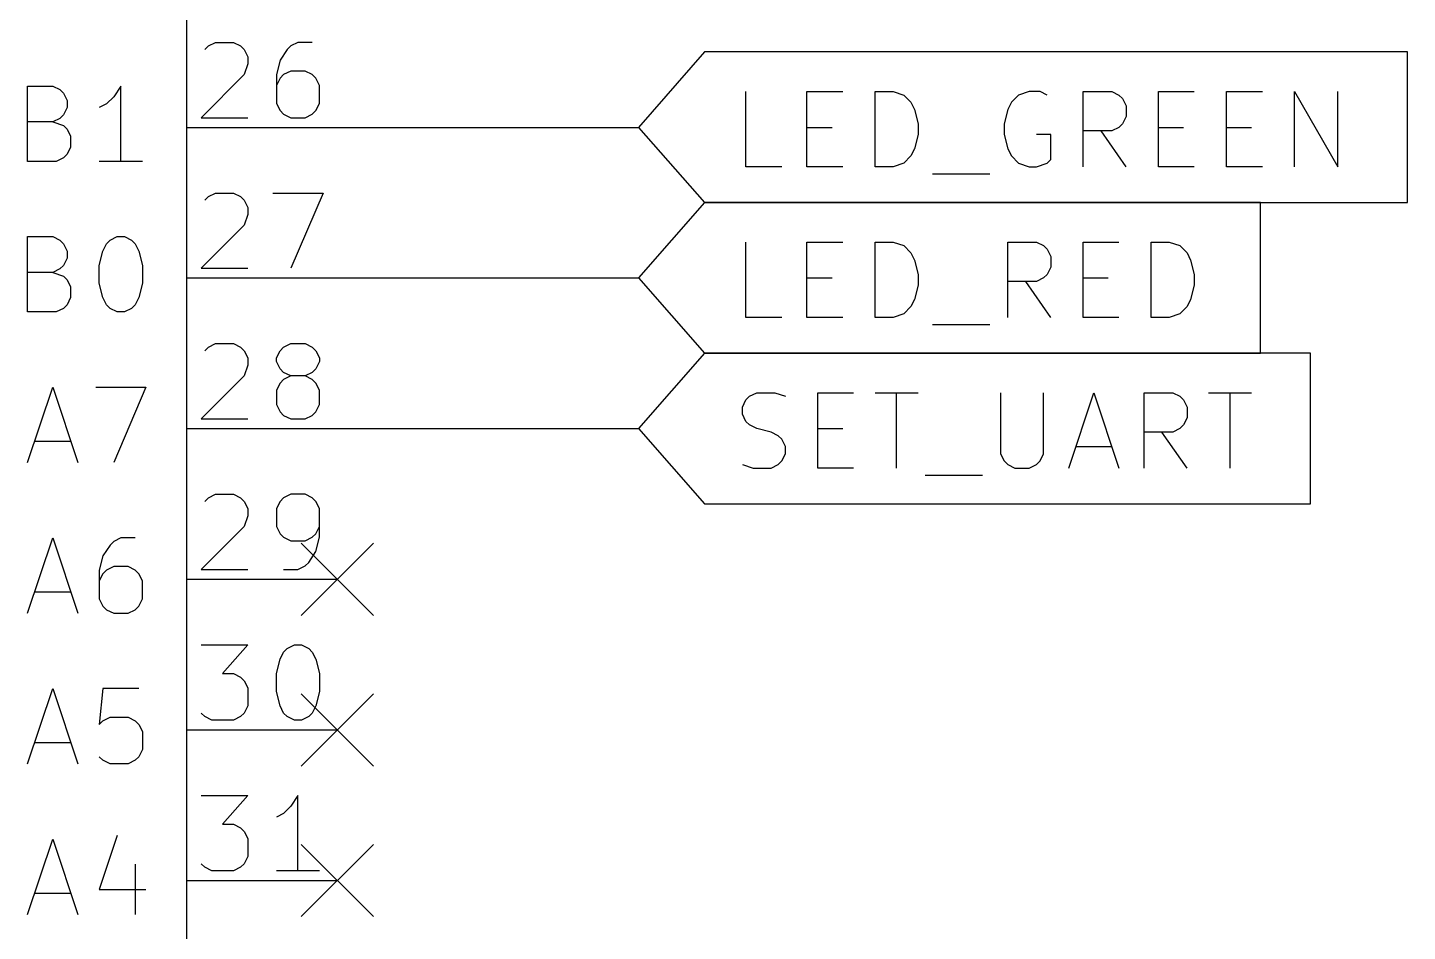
# Model space of a CAD drawing. Extents: x -4.8 to 16.7, y -9.4 to 5.7.
# Drawn here: x 12.927 to 14.988, y -0.681 to 0.669 of the extents above; entities that cross this region are included whole.
import ezdxf

# ---------------------------------------------------------------- set-up
doc = ezdxf.new("R2010")
doc.units = 0
doc.header["$MEASUREMENT"] = 0
for name, color, linetype in [('BLUE2', 5, 'CONTINUOUS'), ('CYAN2', 4, 'CONTINUOUS'), ('RED2', 1, 'CONTINUOUS'), ('RED3', 11, 'CONTINUOUS')]:
    doc.layers.add(name, color=color, linetype=linetype)
doc.layers.add('GREEN3', color=91, linetype='CONTINUOUS', lineweight=30)

msp = doc.modelspace()

# ---------------------------------------------------------------- linework, layer by layer
at = {"layer": 'BLUE2', "linetype": 'Continuous'}
for p, q in [((13.3358, -0.1007), (13.4438, -0.2087)), ((13.4438, -0.1007), (13.3358, -0.2087)), ((13.3358, -0.3257), (13.4438, -0.4337)), ((13.4438, -0.3257), (13.3358, -0.4337)), ((13.3358, -0.5507), (13.4438, -0.6587)), ((13.4438, -0.5507), (13.3358, -0.6587))]:
    msp.add_line(p, q, dxfattribs=at)
at = {"layer": 'CYAN2', "linetype": 'Continuous'}
for p, q in [((12.927, 0.4695), (12.927, 0.582)), ((12.927, 0.582), (12.9645, 0.582)), ((12.927, 0.4695), (12.927, 0.582)), ((12.927, 0.582), (12.9645, 0.582)), ((12.9645, 0.582), (12.9752, 0.5766)), ((12.9645, 0.582), (12.9752, 0.5766)), ((13.0663, 0.582), (13.0556, 0.5659)), ((13.0663, 0.582), (13.0556, 0.5659)), ((13.0663, 0.4695), (13.0663, 0.582)), ((13.0663, 0.4695), (13.0663, 0.582)), ((12.9752, 0.5766), (12.9805, 0.5712)), ((12.9752, 0.5766), (12.9805, 0.5712)), ((12.9805, 0.5712), (12.9859, 0.5605)), ((12.9805, 0.5712), (12.9859, 0.5605)), ((12.9859, 0.5605), (12.9859, 0.5498)), ((12.9859, 0.5605), (12.9859, 0.5498)), ((13.0556, 0.5659), (13.0449, 0.5552)), ((13.0556, 0.5659), (13.0449, 0.5552)), ((12.9805, 0.5391), (12.9752, 0.5337)), ((12.9805, 0.5391), (12.9752, 0.5337)), ((12.9859, 0.5498), (12.9805, 0.5391)), ((12.9859, 0.5498), (12.9805, 0.5391)), ((13.0449, 0.5552), (13.0341, 0.5498)), ((13.0449, 0.5552), (13.0341, 0.5498)), ((12.9645, 0.5284), (12.927, 0.5284)), ((12.9645, 0.5284), (12.927, 0.5284)), ((12.9752, 0.5337), (12.9645, 0.5284)), ((12.9752, 0.5337), (12.9645, 0.5284)), ((12.9645, 0.5284), (12.9805, 0.523)), ((12.9645, 0.5284), (12.9805, 0.523)), ((12.9805, 0.523), (12.9859, 0.5177)), ((12.9805, 0.523), (12.9859, 0.5177)), ((12.9859, 0.5177), (12.9913, 0.507)), ((12.9859, 0.5177), (12.9913, 0.507)), ((12.9913, 0.507), (12.9913, 0.4909)), ((12.9913, 0.507), (12.9913, 0.4909)), ((12.9805, 0.4748), (12.9698, 0.4695)), ((12.9805, 0.4748), (12.9698, 0.4695)), ((12.9859, 0.4802), (12.9805, 0.4748)), ((12.9859, 0.4802), (12.9805, 0.4748)), ((12.9913, 0.4909), (12.9859, 0.4802)), ((12.9913, 0.4909), (12.9859, 0.4802)), ((12.9698, 0.4695), (12.927, 0.4695)), ((12.9698, 0.4695), (12.927, 0.4695)), ((13.0984, 0.4695), (13.0341, 0.4695)), ((13.0984, 0.4695), (13.0341, 0.4695)), ((12.927, 0.2445), (12.927, 0.357)), ((12.927, 0.357), (12.9645, 0.357)), ((12.927, 0.2445), (12.927, 0.357)), ((12.927, 0.357), (12.9645, 0.357)), ((12.9645, 0.357), (12.9752, 0.3516)), ((12.9645, 0.357), (12.9752, 0.3516)), ((12.9752, 0.3516), (12.9805, 0.3462)), ((12.9752, 0.3516), (12.9805, 0.3462)), ((13.0449, 0.3462), (13.0502, 0.3516)), ((13.0449, 0.3462), (13.0502, 0.3516)), ((13.0502, 0.3516), (13.0609, 0.357)), ((13.0502, 0.3516), (13.0609, 0.357)), ((13.0609, 0.357), (13.0716, 0.357)), ((13.0609, 0.357), (13.0716, 0.357)), ((13.0716, 0.357), (13.0823, 0.3516)), ((13.0716, 0.357), (13.0823, 0.3516)), ((13.0823, 0.3516), (13.0877, 0.3462)), ((13.0823, 0.3516), (13.0877, 0.3462)), ((12.9805, 0.3462), (12.9859, 0.3355)), ((12.9805, 0.3462), (12.9859, 0.3355)), ((12.9859, 0.3355), (12.9859, 0.3248)), ((12.9859, 0.3355), (12.9859, 0.3248)), ((13.0341, 0.3141), (13.0395, 0.3355)), ((13.0341, 0.3141), (13.0395, 0.3355)), ((13.0395, 0.3355), (13.0449, 0.3462)), ((13.0395, 0.3355), (13.0449, 0.3462)), ((13.0877, 0.3462), (13.093, 0.3355)), ((13.0877, 0.3462), (13.093, 0.3355)), ((13.093, 0.3355), (13.0984, 0.3141)), ((13.093, 0.3355), (13.0984, 0.3141)), ((12.9805, 0.3141), (12.9752, 0.3087)), ((12.9805, 0.3141), (12.9752, 0.3087)), ((12.9859, 0.3248), (12.9805, 0.3141)), ((12.9859, 0.3248), (12.9805, 0.3141)), ((13.0341, 0.2873), (13.0341, 0.3141)), ((13.0341, 0.2873), (13.0341, 0.3141)), ((13.0984, 0.3141), (13.0984, 0.2873)), ((13.0984, 0.3141), (13.0984, 0.2873)), ((12.9645, 0.3034), (12.927, 0.3034)), ((12.9645, 0.3034), (12.927, 0.3034)), ((12.9752, 0.3087), (12.9645, 0.3034)), ((12.9752, 0.3087), (12.9645, 0.3034)), ((12.9645, 0.3034), (12.9805, 0.298)), ((12.9645, 0.3034), (12.9805, 0.298)), ((12.9805, 0.298), (12.9859, 0.2927)), ((12.9805, 0.298), (12.9859, 0.2927)), ((12.9859, 0.2927), (12.9913, 0.282)), ((12.9859, 0.2927), (12.9913, 0.282)), ((12.9913, 0.282), (12.9913, 0.2659)), ((12.9913, 0.282), (12.9913, 0.2659)), ((13.0395, 0.2659), (13.0341, 0.2873)), ((13.0395, 0.2659), (13.0341, 0.2873)), ((13.0984, 0.2873), (13.093, 0.2659)), ((13.0984, 0.2873), (13.093, 0.2659)), ((12.9805, 0.2498), (12.9698, 0.2445)), ((12.9805, 0.2498), (12.9698, 0.2445)), ((12.9859, 0.2552), (12.9805, 0.2498)), ((12.9859, 0.2552), (12.9805, 0.2498)), ((12.9913, 0.2659), (12.9859, 0.2552)), ((12.9913, 0.2659), (12.9859, 0.2552)), ((13.0449, 0.2552), (13.0395, 0.2659)), ((13.0449, 0.2552), (13.0395, 0.2659)), ((13.0502, 0.2498), (13.0449, 0.2552)), ((13.0502, 0.2498), (13.0449, 0.2552)), ((13.0609, 0.2445), (13.0502, 0.2498)), ((13.0609, 0.2445), (13.0502, 0.2498)), ((13.0823, 0.2498), (13.0716, 0.2445)), ((13.0823, 0.2498), (13.0716, 0.2445)), ((13.0877, 0.2552), (13.0823, 0.2498)), ((13.0877, 0.2552), (13.0823, 0.2498)), ((13.093, 0.2659), (13.0877, 0.2552)), ((13.093, 0.2659), (13.0877, 0.2552)), ((12.9698, 0.2445), (12.927, 0.2445)), ((12.9698, 0.2445), (12.927, 0.2445)), ((13.0716, 0.2445), (13.0609, 0.2445)), ((13.0716, 0.2445), (13.0609, 0.2445)), ((12.927, 0.0195), (12.9645, 0.132)), ((12.927, 0.0195), (12.9645, 0.132)), ((12.9645, 0.132), (13.002, 0.0195)), ((12.9645, 0.132), (13.002, 0.0195)), ((13.0288, 0.132), (13.1038, 0.132)), ((13.0288, 0.132), (13.1038, 0.132)), ((13.1038, 0.132), (13.0556, 0.0195)), ((13.1038, 0.132), (13.0556, 0.0195)), ((12.9377, 0.0516), (12.9913, 0.0516)), ((12.9377, 0.0516), (12.9913, 0.0516)), ((12.927, -0.2055), (12.9645, -0.093)), ((12.927, -0.2055), (12.9645, -0.093)), ((12.9645, -0.093), (13.002, -0.2055)), ((12.9645, -0.093), (13.002, -0.2055)), ((13.0556, -0.0984), (13.0502, -0.1038)), ((13.0556, -0.0984), (13.0502, -0.1038)), ((13.0663, -0.093), (13.0556, -0.0984)), ((13.0663, -0.093), (13.0556, -0.0984)), ((13.0877, -0.093), (13.0663, -0.093)), ((13.0877, -0.093), (13.0663, -0.093)), ((13.0395, -0.1198), (13.0341, -0.1413)), ((13.0395, -0.1198), (13.0341, -0.1413)), ((13.0502, -0.1038), (13.0395, -0.1198)), ((13.0502, -0.1038), (13.0395, -0.1198)), ((13.0341, -0.1413), (13.0341, -0.1841)), ((13.0341, -0.1413), (13.0341, -0.1841)), ((13.0449, -0.1413), (13.0395, -0.1466)), ((13.0449, -0.1413), (13.0395, -0.1466)), ((13.0556, -0.1359), (13.0449, -0.1413)), ((13.0556, -0.1359), (13.0449, -0.1413)), ((13.077, -0.1359), (13.0556, -0.1359)), ((13.077, -0.1359), (13.0556, -0.1359)), ((13.0877, -0.1413), (13.077, -0.1359)), ((13.0877, -0.1413), (13.077, -0.1359)), ((13.093, -0.1466), (13.0877, -0.1413)), ((13.093, -0.1466), (13.0877, -0.1413)), ((13.0395, -0.1466), (13.0341, -0.1573)), ((13.0395, -0.1466), (13.0341, -0.1573)), ((13.0984, -0.1573), (13.093, -0.1466)), ((13.0984, -0.1573), (13.093, -0.1466)), ((13.0984, -0.1841), (13.0984, -0.1573)), ((13.0984, -0.1841), (13.0984, -0.1573)), ((12.9377, -0.1734), (12.9913, -0.1734)), ((12.9377, -0.1734), (12.9913, -0.1734)), ((13.0341, -0.1841), (13.0395, -0.1948)), ((13.0341, -0.1841), (13.0395, -0.1948)), ((13.093, -0.1948), (13.0984, -0.1841)), ((13.093, -0.1948), (13.0984, -0.1841)), ((13.0395, -0.1948), (13.0449, -0.2002)), ((13.0395, -0.1948), (13.0449, -0.2002)), ((13.0449, -0.2002), (13.0556, -0.2055)), ((13.0449, -0.2002), (13.0556, -0.2055)), ((13.0556, -0.2055), (13.077, -0.2055)), ((13.0556, -0.2055), (13.077, -0.2055)), ((13.077, -0.2055), (13.0877, -0.2002)), ((13.077, -0.2055), (13.0877, -0.2002)), ((13.0877, -0.2002), (13.093, -0.1948)), ((13.0877, -0.2002), (13.093, -0.1948)), ((12.927, -0.4305), (12.9645, -0.318)), ((12.927, -0.4305), (12.9645, -0.318)), ((12.9645, -0.318), (13.002, -0.4305)), ((12.9645, -0.318), (13.002, -0.4305)), ((13.0395, -0.318), (13.0341, -0.3716)), ((13.0395, -0.318), (13.0341, -0.3716)), ((13.093, -0.318), (13.0395, -0.318)), ((13.093, -0.318), (13.0395, -0.318)), ((13.0341, -0.3716), (13.0395, -0.3663)), ((13.0341, -0.3716), (13.0395, -0.3663)), ((13.0395, -0.3663), (13.0502, -0.3609)), ((13.0395, -0.3663), (13.0502, -0.3609)), ((13.0502, -0.3609), (13.077, -0.3609)), ((13.0502, -0.3609), (13.077, -0.3609)), ((13.077, -0.3609), (13.0877, -0.3663)), ((13.077, -0.3609), (13.0877, -0.3663)), ((13.0877, -0.3663), (13.093, -0.3716)), ((13.0877, -0.3663), (13.093, -0.3716)), ((13.093, -0.3716), (13.0984, -0.3823)), ((13.093, -0.3716), (13.0984, -0.3823)), ((13.0984, -0.3823), (13.0984, -0.4091)), ((13.0984, -0.3823), (13.0984, -0.4091)), ((12.9377, -0.3984), (12.9913, -0.3984)), ((12.9377, -0.3984), (12.9913, -0.3984)), ((13.0984, -0.4091), (13.093, -0.4198)), ((13.0984, -0.4091), (13.093, -0.4198)), ((13.0395, -0.4252), (13.0341, -0.4198)), ((13.0395, -0.4252), (13.0341, -0.4198)), ((13.0502, -0.4305), (13.0395, -0.4252)), ((13.0502, -0.4305), (13.0395, -0.4252)), ((13.077, -0.4305), (13.0502, -0.4305)), ((13.077, -0.4305), (13.0502, -0.4305)), ((13.0877, -0.4252), (13.077, -0.4305)), ((13.0877, -0.4252), (13.077, -0.4305)), ((13.093, -0.4198), (13.0877, -0.4252)), ((13.093, -0.4198), (13.0877, -0.4252)), ((12.927, -0.6555), (12.9645, -0.543)), ((12.927, -0.6555), (12.9645, -0.543)), ((12.9645, -0.543), (13.002, -0.6555)), ((12.9645, -0.543), (13.002, -0.6555)), ((13.0609, -0.5377), (13.0341, -0.618)), ((13.0609, -0.5377), (13.0341, -0.618)), ((13.0877, -0.5805), (13.0877, -0.6555)), ((13.0877, -0.5805), (13.0877, -0.6555)), ((13.0341, -0.618), (13.1038, -0.618)), ((13.0341, -0.618), (13.1038, -0.618)), ((12.9377, -0.6234), (12.9913, -0.6234)), ((12.9377, -0.6234), (12.9913, -0.6234))]:
    msp.add_line(p, q, dxfattribs=at)
at = {"layer": 'GREEN3', "linetype": 'Continuous'}
for p, q in [((13.3898, 0.5203), (13.8398, 0.5203)), ((13.3898, 0.2953), (13.8398, 0.2953)), ((13.3898, 0.0703), (13.8398, 0.0703))]:
    msp.add_line(p, q, dxfattribs=at)
at = {"layer": 'RED2', "linetype": 'Continuous'}
for p, q in [((13.1648, -2.7422), (13.1648, 1.8703)), ((13.9383, 0.6329), (13.8398, 0.5203)), ((14.9883, 0.6329), (13.9383, 0.6329)), ((14.9883, 0.5203), (14.9883, 0.6329)), ((14.0002, 0.4614), (14.0002, 0.5739)), ((14.0913, 0.4614), (14.0913, 0.5739)), ((14.0913, 0.5739), (14.1449, 0.5739)), ((14.1931, 0.4614), (14.1931, 0.5739)), ((14.1931, 0.5739), (14.2199, 0.5739)), ((14.2199, 0.5739), (14.2359, 0.5686)), ((14.2359, 0.5686), (14.2466, 0.5579)), ((14.2466, 0.5579), (14.252, 0.5471)), ((14.3967, 0.5579), (14.3913, 0.5471)), ((14.4074, 0.5686), (14.3967, 0.5579)), ((14.4235, 0.5739), (14.4074, 0.5686)), ((14.4395, 0.5739), (14.4235, 0.5739)), ((14.4502, 0.5686), (14.4395, 0.5739)), ((14.5038, 0.4614), (14.5038, 0.5739)), ((14.5038, 0.5739), (14.5467, 0.5739)), ((14.5467, 0.5739), (14.5574, 0.5686)), ((14.5574, 0.5686), (14.5627, 0.5632)), ((14.5627, 0.5632), (14.5681, 0.5525)), ((14.6163, 0.4614), (14.6163, 0.5739)), ((14.6163, 0.5739), (14.6699, 0.5739)), ((14.7181, 0.4614), (14.7181, 0.5739)), ((14.7181, 0.5739), (14.7717, 0.5739)), ((14.8199, 0.4614), (14.8199, 0.5739)), ((14.8199, 0.5739), (14.8842, 0.4614)), ((14.8842, 0.4614), (14.8842, 0.5739)), ((14.252, 0.5471), (14.2574, 0.5257)), ((14.3913, 0.5471), (14.3859, 0.5257)), ((14.5681, 0.5364), (14.5627, 0.5257)), ((14.5681, 0.5525), (14.5681, 0.5364)), ((13.1648, 0.5203), (13.3898, 0.5203)), ((13.1648, 0.5203), (13.3898, 0.5203)), ((13.8398, 0.5203), (13.9383, 0.4078)), ((14.0913, 0.5203), (14.1288, 0.5203)), ((14.2574, 0.5257), (14.2574, 0.5096)), ((14.3859, 0.5257), (14.3859, 0.5096)), ((14.5574, 0.5203), (14.5467, 0.515)), ((14.5627, 0.5257), (14.5574, 0.5203)), ((14.6163, 0.5203), (14.6538, 0.5203)), ((14.7181, 0.5203), (14.7556, 0.5203)), ((14.9883, 0.4078), (14.9883, 0.5203)), ((14.2574, 0.5096), (14.252, 0.4882)), ((14.3859, 0.5096), (14.3913, 0.4882)), ((14.4556, 0.5096), (14.4342, 0.5096)), ((14.4556, 0.4721), (14.4556, 0.5096)), ((14.5467, 0.515), (14.5038, 0.515)), ((14.5681, 0.4614), (14.5306, 0.515)), ((14.2466, 0.4775), (14.2359, 0.4668)), ((14.252, 0.4882), (14.2466, 0.4775)), ((14.3913, 0.4882), (14.3967, 0.4775)), ((14.3967, 0.4775), (14.4074, 0.4668)), ((14.0538, 0.4614), (14.0002, 0.4614)), ((14.1449, 0.4614), (14.0913, 0.4614)), ((14.2199, 0.4614), (14.1931, 0.4614)), ((14.2359, 0.4668), (14.2199, 0.4614)), ((14.4074, 0.4668), (14.4235, 0.4614)), ((14.4235, 0.4614), (14.4342, 0.4614)), ((14.4342, 0.4614), (14.4502, 0.4668)), ((14.4502, 0.4668), (14.4556, 0.4721)), ((14.6699, 0.4614), (14.6163, 0.4614)), ((14.7717, 0.4614), (14.7181, 0.4614)), ((14.2788, 0.4507), (14.3645, 0.4507)), ((13.9383, 0.4079), (13.8398, 0.2953)), ((14.7687, 0.4079), (13.9383, 0.4079)), ((13.9383, 0.4078), (14.9883, 0.4078)), ((14.7687, 0.2953), (14.7687, 0.4079)), ((14.0002, 0.2364), (14.0002, 0.3489)), ((14.0913, 0.2364), (14.0913, 0.3489)), ((14.0913, 0.3489), (14.1449, 0.3489)), ((14.1931, 0.2364), (14.1931, 0.3489)), ((14.1931, 0.3489), (14.2199, 0.3489)), ((14.2199, 0.3489), (14.2359, 0.3436)), ((14.2359, 0.3436), (14.2466, 0.3329)), ((14.2466, 0.3329), (14.252, 0.3221)), ((14.3913, 0.2364), (14.3913, 0.3489)), ((14.3913, 0.3489), (14.4342, 0.3489)), ((14.4342, 0.3489), (14.4449, 0.3436)), ((14.4449, 0.3436), (14.4502, 0.3382)), ((14.4502, 0.3382), (14.4556, 0.3275)), ((14.5038, 0.2364), (14.5038, 0.3489)), ((14.5038, 0.3489), (14.5574, 0.3489)), ((14.6056, 0.2364), (14.6056, 0.3489)), ((14.6056, 0.3489), (14.6324, 0.3489)), ((14.6324, 0.3489), (14.6485, 0.3436)), ((14.6485, 0.3436), (14.6592, 0.3329)), ((14.6592, 0.3329), (14.6645, 0.3221)), ((14.252, 0.3221), (14.2574, 0.3007)), ((14.4556, 0.3114), (14.4502, 0.3007)), ((14.4556, 0.3275), (14.4556, 0.3114)), ((14.6645, 0.3221), (14.6699, 0.3007)), ((13.1648, 0.2953), (13.3898, 0.2953)), ((13.1648, 0.2953), (13.3898, 0.2953)), ((13.8398, 0.2953), (13.9383, 0.1828)), ((14.0913, 0.2953), (14.1288, 0.2953)), ((14.2574, 0.3007), (14.2574, 0.2846)), ((14.4342, 0.29), (14.3913, 0.29)), ((14.4556, 0.2364), (14.4181, 0.29)), ((14.4449, 0.2953), (14.4342, 0.29)), ((14.4502, 0.3007), (14.4449, 0.2953)), ((14.5038, 0.2953), (14.5413, 0.2953)), ((14.6699, 0.3007), (14.6699, 0.2846)), ((14.7687, 0.1828), (14.7687, 0.2953)), ((14.2574, 0.2846), (14.252, 0.2632)), ((14.6699, 0.2846), (14.6645, 0.2632)), ((14.2466, 0.2525), (14.2359, 0.2418)), ((14.252, 0.2632), (14.2466, 0.2525)), ((14.6592, 0.2525), (14.6485, 0.2418)), ((14.6645, 0.2632), (14.6592, 0.2525)), ((14.0538, 0.2364), (14.0002, 0.2364)), ((14.1449, 0.2364), (14.0913, 0.2364)), ((14.2199, 0.2364), (14.1931, 0.2364)), ((14.2359, 0.2418), (14.2199, 0.2364)), ((14.5574, 0.2364), (14.5038, 0.2364)), ((14.6324, 0.2364), (14.6056, 0.2364)), ((14.6485, 0.2418), (14.6324, 0.2364)), ((14.2788, 0.2257), (14.3645, 0.2257)), ((13.9383, 0.1829), (13.8398, 0.0703)), ((14.8437, 0.1829), (13.9383, 0.1829)), ((13.9383, 0.1828), (14.7687, 0.1828)), ((14.8437, 0.0703), (14.8437, 0.1829)), ((14.0056, 0.1186), (14.0163, 0.1239)), ((14.0163, 0.1239), (14.0431, 0.1239)), ((14.0431, 0.1239), (14.0592, 0.1186)), ((14.1074, 0.0114), (14.1074, 0.1239)), ((14.1074, 0.1239), (14.1609, 0.1239)), ((14.1931, 0.1239), (14.2574, 0.1239)), ((14.2252, 0.0114), (14.2252, 0.1239)), ((14.3806, 0.1239), (14.3806, 0.0328)), ((14.4449, 0.0328), (14.4449, 0.1239)), ((14.4824, 0.0114), (14.5199, 0.1239)), ((14.5199, 0.1239), (14.5574, 0.0114)), ((14.5949, 0.0114), (14.5949, 0.1239)), ((14.5949, 0.1239), (14.6377, 0.1239)), ((14.6377, 0.1239), (14.6485, 0.1186)), ((14.6913, 0.1239), (14.7556, 0.1239)), ((14.7234, 0.0114), (14.7234, 0.1239)), ((13.9949, 0.1025), (14.0002, 0.1132)), ((14.0002, 0.1132), (14.0056, 0.1186)), ((14.6485, 0.1186), (14.6538, 0.1132)), ((14.6538, 0.1132), (14.6592, 0.1025)), ((13.9949, 0.0918), (13.9949, 0.1025)), ((14.0002, 0.0811), (13.9949, 0.0918)), ((14.6592, 0.0864), (14.6538, 0.0757)), ((14.6592, 0.1025), (14.6592, 0.0864)), ((13.1648, 0.0703), (13.3898, 0.0703)), ((13.1648, 0.0703), (13.3898, 0.0703)), ((13.8398, 0.0703), (13.9383, -0.0422)), ((14.0056, 0.0757), (14.0002, 0.0811)), ((14.0163, 0.0703), (14.0056, 0.0757)), ((14.0377, 0.065), (14.0163, 0.0703)), ((14.0484, 0.0596), (14.0377, 0.065)), ((14.1074, 0.0703), (14.1449, 0.0703)), ((14.6377, 0.065), (14.5949, 0.065)), ((14.6592, 0.0114), (14.6217, 0.065)), ((14.6485, 0.0703), (14.6377, 0.065)), ((14.6538, 0.0757), (14.6485, 0.0703)), ((14.8437, -0.0422), (14.8437, 0.0703)), ((14.0538, 0.0543), (14.0484, 0.0596)), ((14.0592, 0.0435), (14.0538, 0.0543)), ((14.0592, 0.0328), (14.0592, 0.0435)), ((14.4931, 0.0435), (14.5467, 0.0435)), ((14.0484, 0.0168), (14.0538, 0.0221)), ((14.0538, 0.0221), (14.0592, 0.0328)), ((14.3806, 0.0328), (14.3859, 0.0221)), ((14.3859, 0.0221), (14.3913, 0.0168)), ((14.4342, 0.0168), (14.4395, 0.0221)), ((14.4395, 0.0221), (14.4449, 0.0328)), ((13.9949, 0.0168), (14.0109, 0.0114)), ((14.0109, 0.0114), (14.0377, 0.0114)), ((14.0377, 0.0114), (14.0484, 0.0168)), ((14.1609, 0.0114), (14.1074, 0.0114)), ((14.2681, 0.0007), (14.3538, 0.0007)), ((14.3913, 0.0168), (14.402, 0.0114)), ((14.402, 0.0114), (14.4235, 0.0114)), ((14.4235, 0.0114), (14.4342, 0.0168)), ((13.9383, -0.0422), (14.8437, -0.0422)), ((13.1648, -0.1547), (13.3898, -0.1547)), ((13.1648, -0.1547), (13.3898, -0.1547)), ((13.1648, -0.3797), (13.3898, -0.3797)), ((13.1648, -0.3797), (13.3898, -0.3797)), ((13.1648, -0.6047), (13.3898, -0.6047)), ((13.1648, -0.6047), (13.3898, -0.6047))]:
    msp.add_line(p, q, dxfattribs=at)
at = {"layer": 'RED3', "linetype": 'Continuous'}
for p, q in [((13.1916, 0.6365), (13.197, 0.6418)), ((13.1916, 0.6365), (13.197, 0.6418)), ((13.197, 0.6418), (13.2077, 0.6472)), ((13.197, 0.6418), (13.2077, 0.6472)), ((13.2077, 0.6472), (13.2345, 0.6472)), ((13.2077, 0.6472), (13.2345, 0.6472)), ((13.2345, 0.6472), (13.2452, 0.6418)), ((13.2345, 0.6472), (13.2452, 0.6418)), ((13.2452, 0.6418), (13.2505, 0.6365)), ((13.2452, 0.6418), (13.2505, 0.6365)), ((13.3202, 0.6418), (13.3149, 0.6365)), ((13.3202, 0.6418), (13.3149, 0.6365)), ((13.3309, 0.6472), (13.3202, 0.6418)), ((13.3309, 0.6472), (13.3202, 0.6418)), ((13.3523, 0.6472), (13.3309, 0.6472)), ((13.3523, 0.6472), (13.3309, 0.6472)), ((13.2505, 0.6365), (13.2559, 0.6258)), ((13.2505, 0.6365), (13.2559, 0.6258)), ((13.2559, 0.6258), (13.2559, 0.6151)), ((13.2559, 0.6258), (13.2559, 0.6151)), ((13.3041, 0.6204), (13.2988, 0.599)), ((13.3041, 0.6204), (13.2988, 0.599)), ((13.3149, 0.6365), (13.3041, 0.6204)), ((13.3149, 0.6365), (13.3041, 0.6204)), ((13.2505, 0.599), (13.1863, 0.5347)), ((13.2505, 0.599), (13.1863, 0.5347)), ((13.2559, 0.6151), (13.2505, 0.599)), ((13.2559, 0.6151), (13.2505, 0.599)), ((13.2988, 0.599), (13.2988, 0.5561)), ((13.2988, 0.599), (13.2988, 0.5561)), ((13.3095, 0.599), (13.3041, 0.5936)), ((13.3095, 0.599), (13.3041, 0.5936)), ((13.3202, 0.6043), (13.3095, 0.599)), ((13.3202, 0.6043), (13.3095, 0.599)), ((13.3416, 0.6043), (13.3202, 0.6043)), ((13.3416, 0.6043), (13.3202, 0.6043)), ((13.3523, 0.599), (13.3416, 0.6043)), ((13.3523, 0.599), (13.3416, 0.6043)), ((13.3577, 0.5936), (13.3523, 0.599)), ((13.3577, 0.5936), (13.3523, 0.599)), ((13.3041, 0.5936), (13.2988, 0.5829)), ((13.3041, 0.5936), (13.2988, 0.5829)), ((13.363, 0.5829), (13.3577, 0.5936)), ((13.363, 0.5829), (13.3577, 0.5936)), ((13.363, 0.5561), (13.363, 0.5829)), ((13.363, 0.5561), (13.363, 0.5829)), ((13.2988, 0.5561), (13.3041, 0.5454)), ((13.2988, 0.5561), (13.3041, 0.5454)), ((13.3041, 0.5454), (13.3095, 0.5401)), ((13.3041, 0.5454), (13.3095, 0.5401)), ((13.3095, 0.5401), (13.3202, 0.5347)), ((13.3095, 0.5401), (13.3202, 0.5347)), ((13.3416, 0.5347), (13.3523, 0.5401)), ((13.3416, 0.5347), (13.3523, 0.5401)), ((13.3523, 0.5401), (13.3577, 0.5454)), ((13.3523, 0.5401), (13.3577, 0.5454)), ((13.3577, 0.5454), (13.363, 0.5561)), ((13.3577, 0.5454), (13.363, 0.5561)), ((13.1863, 0.5347), (13.2559, 0.5347)), ((13.1863, 0.5347), (13.2559, 0.5347)), ((13.3202, 0.5347), (13.3416, 0.5347)), ((13.3202, 0.5347), (13.3416, 0.5347)), ((13.1916, 0.4115), (13.197, 0.4168)), ((13.1916, 0.4115), (13.197, 0.4168)), ((13.197, 0.4168), (13.2077, 0.4222)), ((13.197, 0.4168), (13.2077, 0.4222)), ((13.2077, 0.4222), (13.2345, 0.4222)), ((13.2077, 0.4222), (13.2345, 0.4222)), ((13.2345, 0.4222), (13.2452, 0.4168)), ((13.2345, 0.4222), (13.2452, 0.4168)), ((13.2452, 0.4168), (13.2505, 0.4115)), ((13.2452, 0.4168), (13.2505, 0.4115)), ((13.2934, 0.4222), (13.3684, 0.4222)), ((13.2934, 0.4222), (13.3684, 0.4222)), ((13.3684, 0.4222), (13.3202, 0.3097)), ((13.3684, 0.4222), (13.3202, 0.3097)), ((13.2505, 0.4115), (13.2559, 0.4008)), ((13.2505, 0.4115), (13.2559, 0.4008)), ((13.2559, 0.4008), (13.2559, 0.3901)), ((13.2559, 0.4008), (13.2559, 0.3901)), ((13.2505, 0.374), (13.1863, 0.3097)), ((13.2505, 0.374), (13.1863, 0.3097)), ((13.2559, 0.3901), (13.2505, 0.374)), ((13.2559, 0.3901), (13.2505, 0.374)), ((13.1863, 0.3097), (13.2559, 0.3097)), ((13.1863, 0.3097), (13.2559, 0.3097)), ((13.1916, 0.1865), (13.197, 0.1918)), ((13.1916, 0.1865), (13.197, 0.1918)), ((13.197, 0.1918), (13.2077, 0.1972)), ((13.197, 0.1918), (13.2077, 0.1972)), ((13.2077, 0.1972), (13.2345, 0.1972)), ((13.2077, 0.1972), (13.2345, 0.1972)), ((13.2345, 0.1972), (13.2452, 0.1918)), ((13.2345, 0.1972), (13.2452, 0.1918)), ((13.2452, 0.1918), (13.2505, 0.1865)), ((13.2452, 0.1918), (13.2505, 0.1865)), ((13.2505, 0.1865), (13.2559, 0.1758)), ((13.2505, 0.1865), (13.2559, 0.1758)), ((13.2988, 0.1758), (13.3041, 0.1865)), ((13.2988, 0.1758), (13.3041, 0.1865)), ((13.3041, 0.1865), (13.3095, 0.1918)), ((13.3041, 0.1865), (13.3095, 0.1918)), ((13.3095, 0.1918), (13.3202, 0.1972)), ((13.3095, 0.1918), (13.3202, 0.1972)), ((13.3202, 0.1972), (13.3416, 0.1972)), ((13.3202, 0.1972), (13.3416, 0.1972)), ((13.3416, 0.1972), (13.3523, 0.1918)), ((13.3416, 0.1972), (13.3523, 0.1918)), ((13.3523, 0.1918), (13.3577, 0.1865)), ((13.3523, 0.1918), (13.3577, 0.1865)), ((13.3577, 0.1865), (13.363, 0.1758)), ((13.3577, 0.1865), (13.363, 0.1758)), ((13.2559, 0.1651), (13.2505, 0.149)), ((13.2559, 0.1651), (13.2505, 0.149)), ((13.2559, 0.1758), (13.2559, 0.1651)), ((13.2559, 0.1758), (13.2559, 0.1651)), ((13.2988, 0.1704), (13.2988, 0.1758)), ((13.2988, 0.1704), (13.2988, 0.1758)), ((13.3041, 0.1597), (13.2988, 0.1704)), ((13.3041, 0.1597), (13.2988, 0.1704)), ((13.363, 0.1704), (13.3577, 0.1597)), ((13.363, 0.1704), (13.3577, 0.1597)), ((13.363, 0.1758), (13.363, 0.1704)), ((13.363, 0.1758), (13.363, 0.1704)), ((13.2505, 0.149), (13.1863, 0.0847)), ((13.2505, 0.149), (13.1863, 0.0847)), ((13.3095, 0.1543), (13.3041, 0.1597)), ((13.3095, 0.1543), (13.3041, 0.1597)), ((13.3202, 0.149), (13.3095, 0.1543)), ((13.3202, 0.149), (13.3095, 0.1543)), ((13.3202, 0.149), (13.3095, 0.1436)), ((13.3202, 0.149), (13.3095, 0.1436)), ((13.3416, 0.149), (13.3202, 0.149)), ((13.3416, 0.149), (13.3202, 0.149)), ((13.3523, 0.1543), (13.3416, 0.149)), ((13.3523, 0.1543), (13.3416, 0.149)), ((13.3523, 0.1436), (13.3416, 0.149)), ((13.3523, 0.1436), (13.3416, 0.149)), ((13.3577, 0.1597), (13.3523, 0.1543)), ((13.3577, 0.1597), (13.3523, 0.1543)), ((13.3041, 0.1383), (13.2988, 0.1276)), ((13.3041, 0.1383), (13.2988, 0.1276)), ((13.2988, 0.1276), (13.2988, 0.1061)), ((13.2988, 0.1276), (13.2988, 0.1061)), ((13.3095, 0.1436), (13.3041, 0.1383)), ((13.3095, 0.1436), (13.3041, 0.1383)), ((13.3577, 0.1383), (13.3523, 0.1436)), ((13.3577, 0.1383), (13.3523, 0.1436)), ((13.363, 0.1276), (13.3577, 0.1383)), ((13.363, 0.1276), (13.3577, 0.1383)), ((13.363, 0.1061), (13.363, 0.1276)), ((13.363, 0.1061), (13.363, 0.1276)), ((13.2988, 0.1061), (13.3041, 0.0954)), ((13.2988, 0.1061), (13.3041, 0.0954)), ((13.3577, 0.0954), (13.363, 0.1061)), ((13.3577, 0.0954), (13.363, 0.1061)), ((13.1863, 0.0847), (13.2559, 0.0847)), ((13.1863, 0.0847), (13.2559, 0.0847)), ((13.3041, 0.0954), (13.3095, 0.0901)), ((13.3041, 0.0954), (13.3095, 0.0901)), ((13.3095, 0.0901), (13.3202, 0.0847)), ((13.3095, 0.0901), (13.3202, 0.0847)), ((13.3202, 0.0847), (13.3416, 0.0847)), ((13.3202, 0.0847), (13.3416, 0.0847)), ((13.3416, 0.0847), (13.3523, 0.0901)), ((13.3416, 0.0847), (13.3523, 0.0901)), ((13.3523, 0.0901), (13.3577, 0.0954)), ((13.3523, 0.0901), (13.3577, 0.0954)), ((13.1916, -0.0385), (13.197, -0.0332)), ((13.1916, -0.0385), (13.197, -0.0332)), ((13.197, -0.0332), (13.2077, -0.0278)), ((13.197, -0.0332), (13.2077, -0.0278)), ((13.2077, -0.0278), (13.2345, -0.0278)), ((13.2077, -0.0278), (13.2345, -0.0278)), ((13.2345, -0.0278), (13.2452, -0.0332)), ((13.2345, -0.0278), (13.2452, -0.0332)), ((13.2452, -0.0332), (13.2505, -0.0385)), ((13.2452, -0.0332), (13.2505, -0.0385)), ((13.2505, -0.0385), (13.2559, -0.0492)), ((13.2505, -0.0385), (13.2559, -0.0492)), ((13.3041, -0.0385), (13.2988, -0.0492)), ((13.3041, -0.0385), (13.2988, -0.0492)), ((13.3095, -0.0332), (13.3041, -0.0385)), ((13.3095, -0.0332), (13.3041, -0.0385)), ((13.3202, -0.0278), (13.3095, -0.0332)), ((13.3202, -0.0278), (13.3095, -0.0332)), ((13.3416, -0.0278), (13.3202, -0.0278)), ((13.3416, -0.0278), (13.3202, -0.0278)), ((13.3523, -0.0332), (13.3416, -0.0278)), ((13.3523, -0.0332), (13.3416, -0.0278)), ((13.3577, -0.0385), (13.3523, -0.0332)), ((13.3577, -0.0385), (13.3523, -0.0332)), ((13.363, -0.0492), (13.3577, -0.0385)), ((13.363, -0.0492), (13.3577, -0.0385)), ((13.2559, -0.0599), (13.2505, -0.076)), ((13.2559, -0.0599), (13.2505, -0.076)), ((13.2559, -0.0492), (13.2559, -0.0599)), ((13.2559, -0.0492), (13.2559, -0.0599)), ((13.2988, -0.0492), (13.2988, -0.076)), ((13.2988, -0.0492), (13.2988, -0.076)), ((13.363, -0.0921), (13.363, -0.0492)), ((13.363, -0.0921), (13.363, -0.0492)), ((13.2505, -0.076), (13.1863, -0.1403)), ((13.2505, -0.076), (13.1863, -0.1403)), ((13.2988, -0.076), (13.3041, -0.0867)), ((13.2988, -0.076), (13.3041, -0.0867)), ((13.3577, -0.0867), (13.363, -0.076)), ((13.3577, -0.0867), (13.363, -0.076)), ((13.3041, -0.0867), (13.3095, -0.0921)), ((13.3041, -0.0867), (13.3095, -0.0921)), ((13.3095, -0.0921), (13.3202, -0.0974)), ((13.3095, -0.0921), (13.3202, -0.0974)), ((13.3202, -0.0974), (13.3416, -0.0974)), ((13.3202, -0.0974), (13.3416, -0.0974)), ((13.3416, -0.0974), (13.3523, -0.0921)), ((13.3416, -0.0974), (13.3523, -0.0921)), ((13.3523, -0.0921), (13.3577, -0.0867)), ((13.3523, -0.0921), (13.3577, -0.0867)), ((13.3577, -0.1135), (13.363, -0.0921)), ((13.3577, -0.1135), (13.363, -0.0921)), ((13.347, -0.1296), (13.3577, -0.1135)), ((13.347, -0.1296), (13.3577, -0.1135)), ((13.1863, -0.1403), (13.2559, -0.1403)), ((13.1863, -0.1403), (13.2559, -0.1403)), ((13.3095, -0.1403), (13.3309, -0.1403)), ((13.3095, -0.1403), (13.3309, -0.1403)), ((13.3309, -0.1403), (13.3416, -0.1349)), ((13.3309, -0.1403), (13.3416, -0.1349)), ((13.3416, -0.1349), (13.347, -0.1296)), ((13.3416, -0.1349), (13.347, -0.1296)), ((13.1863, -0.2528), (13.2559, -0.2528)), ((13.1863, -0.2528), (13.2559, -0.2528)), ((13.2559, -0.2528), (13.2184, -0.2957)), ((13.2559, -0.2528), (13.2184, -0.2957)), ((13.3041, -0.2742), (13.3095, -0.2635)), ((13.3041, -0.2742), (13.3095, -0.2635)), ((13.3095, -0.2635), (13.3149, -0.2582)), ((13.3095, -0.2635), (13.3149, -0.2582)), ((13.3149, -0.2582), (13.3256, -0.2528)), ((13.3149, -0.2582), (13.3256, -0.2528)), ((13.3256, -0.2528), (13.3363, -0.2528)), ((13.3256, -0.2528), (13.3363, -0.2528)), ((13.3363, -0.2528), (13.347, -0.2582)), ((13.3363, -0.2528), (13.347, -0.2582)), ((13.347, -0.2582), (13.3523, -0.2635)), ((13.347, -0.2582), (13.3523, -0.2635)), ((13.3523, -0.2635), (13.3577, -0.2742)), ((13.3523, -0.2635), (13.3577, -0.2742)), ((13.2988, -0.2957), (13.3041, -0.2742)), ((13.2988, -0.2957), (13.3041, -0.2742)), ((13.3577, -0.2742), (13.363, -0.2957)), ((13.3577, -0.2742), (13.363, -0.2957)), ((13.2184, -0.2957), (13.2345, -0.2957)), ((13.2184, -0.2957), (13.2345, -0.2957)), ((13.2345, -0.2957), (13.2452, -0.301)), ((13.2345, -0.2957), (13.2452, -0.301)), ((13.2452, -0.301), (13.2505, -0.3064)), ((13.2452, -0.301), (13.2505, -0.3064)), ((13.2505, -0.3064), (13.2559, -0.3171)), ((13.2505, -0.3064), (13.2559, -0.3171)), ((13.2988, -0.3224), (13.2988, -0.2957)), ((13.2988, -0.3224), (13.2988, -0.2957)), ((13.363, -0.2957), (13.363, -0.3224)), ((13.363, -0.2957), (13.363, -0.3224)), ((13.2559, -0.3171), (13.2559, -0.3439)), ((13.2559, -0.3171), (13.2559, -0.3439)), ((13.3041, -0.3439), (13.2988, -0.3224)), ((13.3041, -0.3439), (13.2988, -0.3224)), ((13.363, -0.3224), (13.3577, -0.3439)), ((13.363, -0.3224), (13.3577, -0.3439)), ((13.2559, -0.3439), (13.2505, -0.3546)), ((13.2559, -0.3439), (13.2505, -0.3546)), ((13.3095, -0.3546), (13.3041, -0.3439)), ((13.3095, -0.3546), (13.3041, -0.3439)), ((13.3577, -0.3439), (13.3523, -0.3546)), ((13.3577, -0.3439), (13.3523, -0.3546)), ((13.1916, -0.3599), (13.1863, -0.3546)), ((13.1916, -0.3599), (13.1863, -0.3546)), ((13.2024, -0.3653), (13.1916, -0.3599)), ((13.2024, -0.3653), (13.1916, -0.3599)), ((13.2345, -0.3653), (13.2024, -0.3653)), ((13.2345, -0.3653), (13.2024, -0.3653)), ((13.2452, -0.3599), (13.2345, -0.3653)), ((13.2452, -0.3599), (13.2345, -0.3653)), ((13.2505, -0.3546), (13.2452, -0.3599)), ((13.2505, -0.3546), (13.2452, -0.3599)), ((13.3149, -0.3599), (13.3095, -0.3546)), ((13.3149, -0.3599), (13.3095, -0.3546)), ((13.3256, -0.3653), (13.3149, -0.3599)), ((13.3256, -0.3653), (13.3149, -0.3599)), ((13.3363, -0.3653), (13.3256, -0.3653)), ((13.3363, -0.3653), (13.3256, -0.3653)), ((13.347, -0.3599), (13.3363, -0.3653)), ((13.347, -0.3599), (13.3363, -0.3653)), ((13.3523, -0.3546), (13.347, -0.3599)), ((13.3523, -0.3546), (13.347, -0.3599)), ((13.1863, -0.4778), (13.2559, -0.4778)), ((13.1863, -0.4778), (13.2559, -0.4778)), ((13.2559, -0.4778), (13.2184, -0.5207)), ((13.2559, -0.4778), (13.2184, -0.5207)), ((13.3202, -0.4939), (13.3095, -0.5046)), ((13.3202, -0.4939), (13.3095, -0.5046)), ((13.3309, -0.4778), (13.3202, -0.4939)), ((13.3309, -0.4778), (13.3202, -0.4939)), ((13.3309, -0.5903), (13.3309, -0.4778)), ((13.3309, -0.5903), (13.3309, -0.4778)), ((13.3095, -0.5046), (13.2988, -0.5099)), ((13.3095, -0.5046), (13.2988, -0.5099)), ((13.2184, -0.5207), (13.2345, -0.5207)), ((13.2184, -0.5207), (13.2345, -0.5207)), ((13.2345, -0.5207), (13.2452, -0.526)), ((13.2345, -0.5207), (13.2452, -0.526)), ((13.2452, -0.526), (13.2505, -0.5314)), ((13.2452, -0.526), (13.2505, -0.5314)), ((13.2505, -0.5314), (13.2559, -0.5421)), ((13.2505, -0.5314), (13.2559, -0.5421)), ((13.2559, -0.5421), (13.2559, -0.5689)), ((13.2559, -0.5421), (13.2559, -0.5689)), ((13.2559, -0.5689), (13.2505, -0.5796)), ((13.2559, -0.5689), (13.2505, -0.5796)), ((13.1916, -0.5849), (13.1863, -0.5796)), ((13.1916, -0.5849), (13.1863, -0.5796)), ((13.2024, -0.5903), (13.1916, -0.5849)), ((13.2024, -0.5903), (13.1916, -0.5849)), ((13.2345, -0.5903), (13.2024, -0.5903)), ((13.2345, -0.5903), (13.2024, -0.5903)), ((13.2452, -0.5849), (13.2345, -0.5903)), ((13.2452, -0.5849), (13.2345, -0.5903)), ((13.2505, -0.5796), (13.2452, -0.5849)), ((13.2505, -0.5796), (13.2452, -0.5849)), ((13.363, -0.5903), (13.2988, -0.5903)), ((13.363, -0.5903), (13.2988, -0.5903))]:
    msp.add_line(p, q, dxfattribs=at)

doc.saveas('drawing.dxf')
